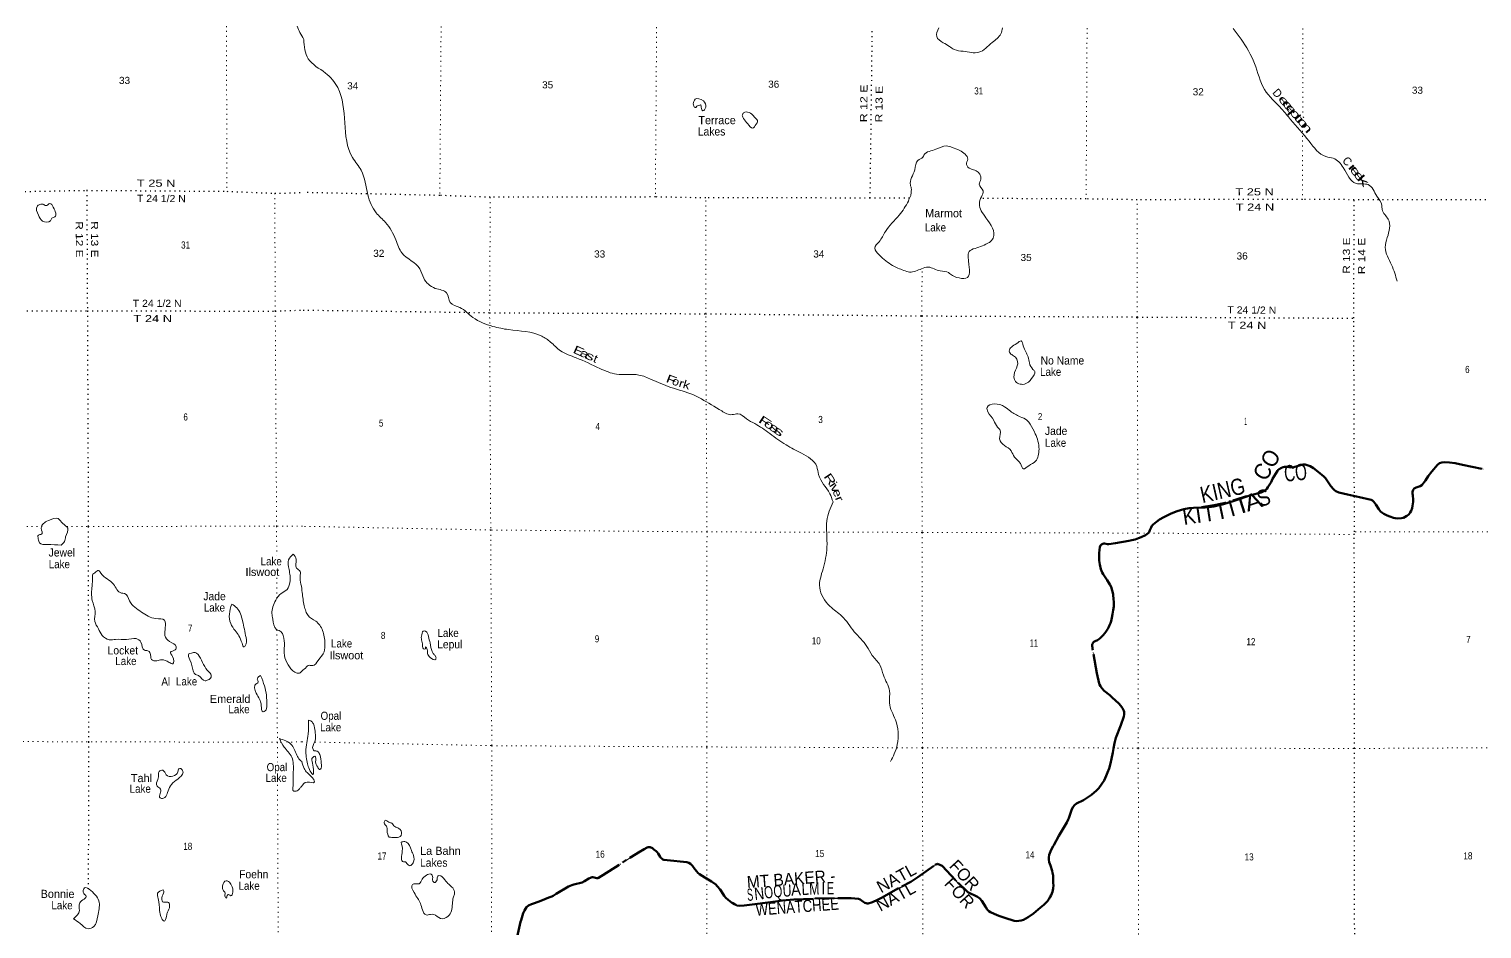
# Model space of a CAD drawing. Header units: feet. Extents: x -248627 to 3, y 0 to 184934.
# Drawn here: x -68794 to -33037, y 23740 to 45886 of the extents above; entities that cross this region are included whole.
import ezdxf
from ezdxf.enums import TextEntityAlignment as Align

# ---------------------------------------------------------------- set-up
doc = ezdxf.new("R2010")
doc.units = ezdxf.units.FT
doc.header["$LTSCALE"] = 80
for name, pattern in [('DOT_DASHED', [7.7, 5, -1.2, 0.3, -1.2]), ('DOTTED', [1.5, 0.3, -1.2]), ('LONG_DASH_SHORT_DASH', [9.9, 6, -1.2, 1.5, -1.2])]:
    doc.linetypes.add(name, pattern=pattern)
for name, color, linetype, lineweight in [('11', 7, 'LONG_DASH_SHORT_DASH', 60), ('39', 7, 'Continuous', 13), ('41', 7, 'Continuous', 13), ('44', 7, 'DOT_DASHED', 13), ('6', 7, 'DOTTED', 25), ('7', 7, 'DOTTED', 13)]:
    doc.layers.add(name, color=color, linetype=linetype, lineweight=lineweight)
doc.layers.add('12', color=7, linetype='Continuous')

msp = doc.modelspace()

# ---------------------------------------------------------------- linework, layer by layer
at = {"layer": '11'}
for points in [[(-42456.17, 32809.06), (-42459.31, 32885.25), (-42457.6, 32982.47), (-42452.49, 33080.54), (-42445.25, 33129.99), (-42432.46, 33170.93), (-42403.49, 33203.34), (-42371.1, 33221.25), (-42344.68, 33224.66), (-42328.49, 33222.1), (-42254.34, 33208.45), (-42220.25, 33205.9), (-42057.47, 33229.77), (-41729.34, 33287.77), (-41650.93, 33305.67), (-41571.67, 33327.85), (-41488.15, 33354.28), (-41425.51, 33380.71), (-41320.68, 33433.59), (-41249.94, 33482.2), (-41229.49, 33506.93), (-41207.33, 33552.13), (-41180.06, 33620.35), (-41161.74, 33657.02), (-41129.35, 33691.98), (-41049.24, 33758.5), (-40972.55, 33812.23), (-40862.16, 33875.34), (-40699.83, 33955.5), (-40603.5, 33995.59), (-40535.32, 34022.03), (-40372.56, 34071.48), (-40243.85, 34094.52), (-40137.74, 34102.2), (-39850.52, 34113.29), (-39751.23, 34120.97), (-39637.03, 34138.88), (-39397.58, 34194.28), (-39132.49, 34272.77), (-38722.59, 34412.59), (-38472.82, 34479.99), (-38424.24, 34503.02), (-38389.3, 34521.78), (-38356.92, 34545.66), (-38333.97, 34569.51), (-38303.65, 34611.31), (-38228.65, 34738.38), (-38188.17, 34814.29), (-38072.26, 35012.13), (-38054.37, 35035.16), (-38027.95, 35056.48), (-37970.85, 35088.03), (-37929.09, 35103.38), (-37899.26, 35108.5), (-37843.01, 35108.5), (-37737.33, 35097.41), (-37667.86, 35105.09), (-37503.37, 35155.41), (-37436.9, 35169.05), (-37389.17, 35167.35), (-37341.87, 35155.4), (-37266.01, 35128.97), (-37180.36, 35076.95), (-37067.01, 34992.52), (-36926.47, 34873.75), (-36889.74, 34830.49), (-36820.71, 34732.42), (-36753.8, 34633.5), (-36691.59, 34561.01), (-36659.2, 34533.72), (-36631.93, 34513.25), (-36632.12, 34512.63)], [(-36632.12, 34512.63), (-36562.9, 34481.94), (-36348.12, 34433.33), (-36051.97, 34369.37), (-35767.31, 34299.44), (-35728.52, 34279.83), (-35696.98, 34255.1), (-35647.98, 34187.72), (-35578.09, 34070.89), (-35532.07, 34010.34), (-35503.09, 33986.46), (-35454.51, 33956.61), (-35370.99, 33914.82), (-35307.92, 33887.53), (-35216.72, 33860.24), (-35176.25, 33851.72), (-35126.82, 33844.9), (-35015.17, 33849.16), (-34971.7, 33861.1), (-34928.23, 33879.86), (-34887.33, 33902.89), (-34839.6, 33942.12), (-34800.83, 33988.17), (-34775.26, 34033.37), (-34754.8, 34094.77), (-34744.57, 34151.05), (-34729.65, 34253.4), (-34726.25, 34302.86), (-34742.01, 34414.58), (-34747.97, 34446.98), (-34748.82, 34497.3), (-34733.48, 34545.91), (-34702.8, 34580.02), (-34672.97, 34597.08), (-34655.07, 34603.05), (-34561.32, 34635.46), (-34514.45, 34661.89), (-34424.96, 34777.02), (-34356.78, 34884.47), (-34269.84, 35001.31), (-34130.06, 35165.05), (-34081.48, 35202.57), (-34025.23, 35223.04), (-33954.49, 35225.6), (-33834.32, 35219.63), (-33696.25, 35200.01), (-33512.58, 35164.19), (-32998.65, 35054.17)], [(-42122.89, 28085.37), (-42108.62, 28180), (-42082.02, 28316.01), (-42046.56, 28440.2), (-41926.4, 28758.56), (-41851.94, 28967.57), (-41842.44, 29014.46), (-41840.74, 29050.47), (-41843.79, 29079.01), (-41850.24, 29108.91), (-41881.82, 29169.38), (-41927.66, 29229.86), (-41976.55, 29284.22), (-42135.1, 29438.46), (-42192.82, 29489.42), (-42334.67, 29602.22), (-42395.18, 29666.77), (-42428.45, 29715.69), (-42447.46, 29755.1), (-42458.33, 29783.64), (-42513.33, 30031.65), (-42621.13, 30636.08), (-42625.37, 30669.01), (-42627.75, 30696.56), (-42627.74, 30722.01), (-42627.07, 30744.8), (-42624.01, 30758.71), (-42615.03, 30775.38), (-42603.3, 30787.92), (-42587, 30802.19), (-42552.37, 30821.21), (-42499.48, 30847.92), (-42477.92, 30860.32), (-42465.79, 30868.81), (-42442.36, 30890.55), (-42362.92, 30969.36), (-42319.46, 31017.6), (-42292.52, 31052.47), (-42276.22, 31078.97), (-42246.12, 31126.32), (-42220.54, 31176.15), (-42202.2, 31219.64), (-42182.51, 31267.89), (-42165.53, 31317.49), (-42143.11, 31400.4), (-42125.46, 31490.1), (-42109.5, 31584.54), (-42099.31, 31672.88), (-42096.25, 31754.43), (-42097.96, 31780.93), (-42102.7, 31867.23), (-42111.87, 31956.93), (-42115.27, 31978.67), (-42134.28, 32069.05), (-42163.82, 32160.11), (-42192.69, 32216.51), (-42217.14, 32256.6), (-42261.96, 32322.52), (-42361.44, 32472.69), (-42381.81, 32511.43), (-42402.87, 32552.88), (-42416.45, 32590.93), (-42443.27, 32708.49), (-42456.17, 32809.06)], [(-46496.56, 25316.8), (-46433.74, 25345.37), (-46323.42, 25290.17), (-45889.05, 24834.82), (-45856.55, 24804.26), (-45798.43, 24748.08), (-45689.59, 24647.55), (-45452.21, 24534.2), (-45393.11, 24487.87), (-45348.78, 24430.71), (-45250.78, 24275.97), (-45213.35, 24222.75), (-45169.02, 24179.38), (-45128.64, 24153.76), (-45040.97, 24108.42), (-44930.16, 24065.05), (-44732.17, 23993.1), (-44595.26, 23954.66), (-44546.99, 23943.82), (-44497.74, 23934.95), (-44437.16, 23938.88), (-44376.09, 23949.72), (-44318.96, 23968.45), (-44207.66, 24027.59), (-44077.64, 24123.21), (-43901.82, 24267.09), (-43818.1, 24337.08), (-43770.82, 24384.39), (-43731.42, 24424.8), (-43695.96, 24469.15), (-43661.49, 24526.31), (-43635.88, 24574.61), (-43608.79, 24655.42), (-43590.07, 24737.23), (-43585.65, 24819.03), (-43586.63, 24867.32), (-43592.54, 25052.62), (-43603.38, 25124.57), (-43615.69, 25173.85), (-43658.05, 25299.02), (-43686.12, 25386.74), (-43699.91, 25448.84), (-43697.94, 25499.1), (-43688.09, 25564.15), (-43635.88, 25685.38), (-43589.1, 25780.01), (-43577.28, 25798.73), (-43447.25, 26031.36), (-43250.73, 26363.48), (-43218.72, 26430.5), (-43206.9, 26466.97), (-43166.52, 26593.13), (-43130.07, 26690.7), (-43099.54, 26744.91), (-43063.58, 26786.32), (-43013.85, 26827.73), (-42841.95, 26910.5), (-42645.45, 27042.57), (-42523.31, 27143.11), (-42464.21, 27206.18), (-42388.85, 27308.7), (-42336.17, 27395.44), (-42284.93, 27505.82), (-42249.49, 27592.57), (-42215.48, 27685.21), (-42178.55, 27808.41), (-42152.44, 27924.71), (-42122.89, 28085.37)], [(-56784.21, 23546.6), (-56695.93, 23912.87), (-56683.71, 23955.01), (-56630.74, 24124.89), (-56599.5, 24195.56), (-56549.92, 24277.11), (-56503.06, 24313.8), (-56424.96, 24351.85), (-56357.05, 24377.67), (-56196.79, 24434.76), (-56000.85, 24510.86), (-55930.23, 24538.04), (-55893.55, 24558.43), (-55821.92, 24603.29), (-55520.04, 24786.07), (-55434.13, 24819.37), (-55387.27, 24831.6), (-55185.23, 24885.96), (-55126.83, 24915.18), (-55020.88, 24978.38), (-54979.82, 25000.14), (-54961.53, 25008.77), (-54950.66, 25012.17), (-54920.37, 25010.32), (-54822.24, 24988.58), (-54794.4, 24990.61), (-54776.74, 24996.73), (-54710.87, 25038.18), (-54673.52, 25063.32), (-53860.62, 25581.8), (-53796.1, 25623.25), (-53652.46, 25707.52), (-53583.19, 25742.85), (-53557.82, 25752.53), (-53546.96, 25755.08), (-53535.92, 25755.76), (-53525.06, 25755.08), (-53505.09, 25751.01), (-53487.53, 25743.86), (-53467.85, 25733.66), (-53453.93, 25724.83), (-53416.23, 25699), (-53358.51, 25658.23), (-53332.86, 25630.72), (-53311.13, 25599.8), (-53286, 25558.01), (-53261.72, 25517.57), (-53242.71, 25491.07), (-53221.99, 25469.66), (-53213.16, 25463.21), (-53195.51, 25452), (-53174.79, 25444.18), (-53085.66, 25431.27), (-52607.54, 25382.69), (-52556.61, 25367.74), (-52517.22, 25344.64), (-52468.66, 25297.07), (-52404.82, 25210.08), (-52358.64, 25150.28), (-52331.81, 25119.7), (-52295.81, 25088.44), (-52229.26, 25045.62), (-52165.42, 25006.89)], [(-52165.42, 25006.89), (-51998.67, 24908.35), (-51894.08, 24834.96), (-51855.7, 24795.54), (-51788.48, 24713.99), (-51712.07, 24595.07), (-51683.55, 24556.33), (-51641.79, 24507.4), (-51584.73, 24454.4), (-51507.3, 24391.88), (-51475.38, 24371.49), (-51435.99, 24347.03), (-51399.32, 24330.72), (-51371.48, 24319.84), (-51320.54, 24311.69), (-51197.27, 24319.84), (-50864.85, 24355.18), (-50422.02, 24417.03), (-50251.55, 24438.09), (-49974.8, 24461.2), (-49457.67, 24485.66), (-48886.48, 24499.26), (-48764.24, 24501.3), (-48664.74, 24499.94), (-48562.86, 24497.22), (-48382.21, 24484.99), (-48338.75, 24463.92), (-48272.87, 24418.39), (-48221.94, 24383.05), (-48193.41, 24370.82), (-48169.64, 24364.7), (-48143.16, 24368.1), (-48033.81, 24399.36), (-47914.63, 24455.77), (-47816.86, 24507.4), (-47317.02, 24784.67), (-47091.5, 24903.62), (-47022.22, 24947.11), (-46920.4, 25018.44), (-46496.56, 25316.8)]]:
    msp.add_lwpolyline(points, dxfattribs=at)
at = {"layer": '39'}
for points in [[(-62195.31, 45954.2), (-62126.22, 45802.45), (-62034.73, 45632.47)], [(-46402.95, 45916.22), (-46456.13, 45700.2), (-46296.04, 45549.71), (-46144.29, 45459.7), (-46024.89, 45383.64), (-45802.73, 45338.37), (-45417.22, 45314.11), (-45091.42, 45553.82), (-44876.51, 45770.77), (-44839.72, 45913.26)], [(-39163.44, 45902.27), (-38965.74, 45637.42), (-38632.08, 45035.91), (-38387.04, 44399.65), (-37967.17, 43919.63), (-37748.06, 43660.49), (-37291.61, 43124.17), (-36876.24, 42747.01), (-36696.47, 42705.55), (-36449.24, 42474.81), (-36132.7, 42087.06), (-35837.96, 42056.28), (-35620.76, 41772.93), (-35500.69, 41549.61), (-35492.13, 41442.73), (-35343.75, 41205.43), (-35365.91, 40753.41), (-35415.26, 40513.09), (-35259.93, 40080.14), (-35123.16, 39679.44)], [(-62034.73, 45632.48), (-61922.16, 45153.52), (-61500.86, 44802.62), (-61198.58, 44447.07), (-61025.13, 43578.45), (-60831.55, 42722.03), (-60622.3, 42410.4), (-60456.1, 41806.02), (-60250.28, 41363.24), (-60019.17, 41126.36), (-59769.02, 40695.9), (-59616.23, 40375.91), (-59174.55, 39982.75), (-59080.71, 39759.29), (-58797.06, 39504.52), (-58518.09, 39392.96), (-58426.22, 39157.39), (-58193.62, 39035.52), (-57873.69, 38791.02), (-57376.3, 38569.61), (-56992.55, 38488.85), (-56176.63, 38329.59), (-55958.03, 38181.41), (-55716.95, 37970.81), (-55326.71, 37795.26), (-54744.38, 37531.93), (-54336.15, 37392.78), (-53783.17, 37371.39), (-53480.01, 37263.99), (-53000.89, 37066.7), (-52441.13, 36883.94), (-52246.96, 36784.06), (-51747.22, 36488.02), (-51488.52, 36396.54), (-51349.39, 36419.44), (-51138.96, 36291.39), (-50932.61, 36175.43), (-50566.27, 35929.15), (-50163.46, 35652.8), (-49783.19, 35448.96), (-49408.41, 35124.04), (-49363.09, 34920.51), (-49086.54, 34451.86), (-49007.11, 34253.79)], [(-52195.5, 44118.85), (-52403.65, 44156.9), (-52433.68, 44104.3), (-52431.14, 43989.32), (-52386.58, 43953.23), (-52362.51, 43985.63), (-52314.17, 44004.03), (-52267.84, 44022.43), (-52247.24, 43929.73), (-52212.69, 43875.44), (-52138.42, 43960.54), (-52195.5, 44118.85)], [(-51242.5, 43761), (-51207.59, 43824.06), (-51074.46, 43834.82), (-50942.79, 43720.5), (-50863.56, 43603.89), (-50897.6, 43547.23), (-50987.94, 43445.9), (-51107.5, 43556.25), (-51206.94, 43680.83), (-51241.41, 43758.82)], [(-47094.09, 41789.23), (-47082.48, 41896.21), (-47082.82, 41972.87), (-47103.33, 42045.4), (-46998.12, 42425.21), (-46916.43, 42653.59), (-46797.76, 42736.91), (-46771.75, 42785.46), (-46473.76, 42926.17), (-46219.89, 43010.18), (-46074.45, 42974.6), (-45890.48, 42896.86), (-45693.77, 42682), (-45721.43, 42552.74), (-45618.02, 42442.31), (-45482.62, 42398.62), (-45366.67, 42191.41), (-45410.49, 42066.11), (-45312.91, 41907.23), (-45354.6, 41757.73), (-45406.27, 41583.97), (-45243.28, 41239.82), (-45067.48, 40742.41), (-45159.81, 40635.02), (-45210.14, 40610.56), (-45375.24, 40531.04), (-45675.19, 40376.19), (-45678.66, 40253.11), (-45663.71, 40071.62), (-45648.98, 39938.54), (-45698.68, 39774.88), (-45904.43, 39759.71), (-46116.72, 39851.44), (-46163.32, 39893.56), (-46369.31, 39932.86), (-46664.34, 40026.18), (-46829.62, 39987.01), (-47121.84, 39906.85), (-47267.3, 39946.46), (-47542.28, 40068.12), (-47872.37, 40328.7), (-47980.08, 40497.62), (-47875.85, 40649.46), (-47719.61, 40902.43), (-47380.45, 41307.63), (-47154.01, 41653.76), (-47094.09, 41789.23)], [(-68527.81, 41568.91), (-68596.51, 41522.66), (-68564.69, 41306.81), (-68462.1, 41159.38), (-68266.36, 41169.09), (-68229.91, 41231.54), (-68161.24, 41263.67), (-68197.05, 41499.7), (-68281.6, 41592.63), (-68382.59, 41540.39), (-68445.07, 41574.8), (-68527.81, 41568.91)], [(-44332.72, 37139.02), (-44197.79, 37198.21), (-44121.52, 37285.35), (-44041.6, 37461.27), (-44088.24, 37511.47), (-44175.72, 37668.38), (-44208.69, 37817.5), (-44326.95, 38087.23), (-44377.96, 38210.03), (-44486.64, 38148.96), (-44669.39, 37958.39), (-44648.97, 37906.04), (-44563.96, 37847.97), (-44462.16, 37648.77), (-44539.89, 37436.54), (-44516.67, 37212.73), (-44399.35, 37148.77), (-44332.72, 37139.02)], [(-44403.73, 36339.76), (-44640.46, 36479.78), (-44784.22, 36590), (-45036.77, 36659.33), (-45217.98, 36573.68), (-45197.3, 36464.84), (-45051.07, 36255.78), (-44959.52, 36090.81), (-44890.54, 36010.47), (-44909.77, 35802.58), (-44789.98, 35639.77), (-44625.93, 35505.44), (-44544.52, 35352.53), (-44396.49, 35191.89), (-44321.25, 35065.18), (-44192.43, 35136.44), (-44023.47, 35252.29), (-43938.05, 35547.27), (-44030.58, 35928.09), (-44154.72, 36159.46), (-44235.9, 36261.94), (-44403.73, 36339.76)], [(-49007.11, 34253.79), (-49158.15, 33783.74), (-49162.81, 33479.08), (-49157.2, 33132.12), (-49253.66, 32603.07), (-49336.29, 32138.64), (-49084, 31681.97), (-48790.31, 31439.36), (-48483.88, 31055.59), (-48175.52, 30694.02), (-48041.33, 30470.77), (-47854.64, 30239.72), (-47768.74, 29987.98), (-47615.63, 29597.38), (-47618.32, 29302.83), (-47473.15, 28885.96), (-47426.01, 28280.98), (-47499.61, 28048.6), (-47589.55, 27860.52)], [(-68005.01, 33186.37), (-68354.05, 33199.15), (-68533.53, 33239.83), (-68565.61, 33338.71), (-68563.39, 33433.49), (-68488.69, 33451.5), (-68492.4, 33602.76), (-68318.48, 33789.98), (-68078.27, 33839.93), (-67963.52, 33718.7), (-67842.7, 33605.53), (-67893.6, 33391.86), (-67924.11, 33276.96), (-68005.01, 33186.37)], [(-62291.35, 32965.51), (-62406.65, 32826.58), (-62395.06, 32586.57), (-62375.56, 32269.91), (-62444.54, 32094.59), (-62585.99, 31996.04), (-62723.55, 31828.92), (-62817.06, 31504.41), (-62795.16, 31365.21), (-62700.87, 31112.94), (-62586, 31048.18), (-62541.8, 30959.36), (-62510.06, 30707.2), (-62510.56, 30473.26), (-62420.26, 30241.16), (-62251.17, 30057.31), (-62140.24, 30034.91), (-62074.74, 30090.09)], [(-62291.35, 32965.51), (-62221.01, 32834.29), (-62211.38, 32620.5), (-62122.78, 32537.64), (-62123.03, 32418.65), (-62101.25, 32225), (-62070.31, 32017.19)], [(-67177.2, 32503.1), (-67082.24, 32561.4), (-67027.9, 32498.78), (-66717.76, 32223.9), (-66518.47, 32005.71), (-66447.87, 31997.5), (-66323.16, 31817.77), (-66023.12, 31538.88), (-65670.37, 31376.85), (-65462.63, 31336.11), (-65440.82, 31156.58), (-65449.3, 30965.01), (-65334.62, 30813.53), (-65173.48, 30682.13), (-65197.85, 30607.56), (-65312.98, 30553.33), (-65260.76, 30442.31), (-65257.1, 30264.83), (-65347.82, 30299.29), (-65531.29, 30366.2), (-65650.4, 30338.2), (-65777.44, 30370.71), (-65815.44, 30528.09), (-65871.81, 30586.69), (-65956.53, 30598.95), (-66040.85, 30794.74), (-66159.71, 30883.71), (-66395.82, 30864), (-66664.17, 30866.54), (-66819.55, 30858.77), (-66994.87, 30961.97), (-67087.32, 31129.53), (-67175.72, 31309.2), (-67169.14, 31553.21), (-67239.19, 31821.57), (-67244.48, 32178.54), (-67233.92, 32396.33), (-67221.65, 32472.94), (-67177.2, 32503.1)], [(-62074.74, 30090.09), (-61966.95, 30188.14), (-61928.77, 30222.63), (-61813.75, 30221.19), (-61679.13, 30346.96), (-61532.81, 30561.55), (-61513.56, 30765.4), (-61569.5, 31085.89), (-61740.05, 31317.02), (-61928.32, 31451.23), (-61981.28, 31559.9), (-62022.23, 31690.83), (-62049.2, 31852.08), (-62071.24, 32023.44)], [(-63805.24, 31736.24), (-63864.28, 31488.29), (-63830.48, 31258.32), (-63721.9, 31080.64), (-63553.07, 30771.75), (-63502.83, 30680.9), (-63472.5, 30707.06), (-63453.91, 30908.7), (-63539.79, 31320.27), (-63682.35, 31645.25), (-63805.24, 31736.24)], [(-58920.74, 30778.59), (-58963.84, 30937.75), (-59035.05, 31068.51), (-59091.57, 31072.26), (-59119.56, 31015.63), (-59139.12, 30880.37), (-59112.33, 30757.44), (-59083.53, 30636.54), (-59041.15, 30634.74), (-59039.36, 30685.18), (-59013, 30657.07), (-58984.13, 30520.04), (-58925.15, 30419.47), (-58785.73, 30377.81), (-58788.08, 30450.43), (-58840.8, 30506.64), (-58875.37, 30564.97), (-58920.74, 30778.59)], [(-64430.72, 29853.83), (-64341.86, 29891.97), (-64309.37, 29988.71), (-64369.73, 30069.5), (-64498.48, 30249.24), (-64746.03, 30540.13), (-64798.53, 30524.1), (-64861.11, 30508.09), (-64835.19, 30362.83), (-64755.07, 30090.42), (-64714.87, 30015.72), (-64620.13, 29973.18), (-64458.98, 29847.83), (-64430.72, 29853.83)], [(-63094.75, 29974.25), (-63000.46, 29719.96), (-62940.95, 29243.9), (-62983.61, 29106.84), (-63036.12, 29084.76), (-63078.17, 29236.1), (-63202.6, 29544.9), (-63208.17, 29772.8), (-63163.73, 29794.9), (-63153.56, 29831.18), (-63173.66, 29869.53), (-63153.33, 29940.08), (-63094.75, 29974.25)], [(-61914.59, 28881.12), (-61927.13, 28534.06), (-61979.65, 28104.09), (-61931.72, 27769.44), (-61872.53, 27622.47), (-61799.53, 27544.16), (-61791.73, 27602.71), (-61820.98, 27822.46), (-61813.54, 27961.7), (-61761.2, 27988.19), (-61740.4, 27851.11), (-61689.36, 27720.24), (-61636.62, 27659.98), (-61606.52, 27696.45), (-61601, 27813.49), (-61640.32, 28029.15), (-61701.25, 28115.59), (-61773.94, 28127.32), (-61804.35, 28157.43), (-61760.85, 28353.34), (-61751.73, 28567.23), (-61778.73, 28734.54), (-61821.52, 28827.12), (-61912.36, 28881.31)], [(-62633.99, 28426.52), (-62347.77, 28288.83), (-62207.1, 28020.33), (-62126.66, 27899.17), (-62080.99, 27860.8)], [(-62633.99, 28426.52), (-62517.41, 28216.56), (-62328.28, 27968.13), (-62290.71, 27609.08), (-62299.63, 27211.8), (-62289.7, 27137.16), (-62217.07, 27132.99), (-62140.29, 27187.29), (-62088.39, 27242.25)], [(-65060.85, 27689.09), (-65006.52, 27618.4), (-65032.95, 27523.66), (-65136.06, 27429.08), (-65287.67, 27296.27), (-65372.76, 27135.09), (-65429.54, 27002.1), (-65482.1, 26955.82), (-65570.86, 26966.07), (-65564.58, 27070.93), (-65556.26, 27183.85), (-65640.85, 27256.62), (-65626.37, 27421.96), (-65606.07, 27482.42), (-65595.7, 27613.49), (-65498.78, 27643.55), (-65416.29, 27536.51), (-65252.94, 27497.87), (-65131.63, 27610.57), (-65107.27, 27683.13), (-65060.85, 27689.09)], [(-62088.39, 27242.25), (-61952.02, 27353.75), (-61772.45, 27356.68), (-61788.86, 27415.1), (-61951.07, 27587.77), (-62020.13, 27688.29), (-62080.99, 27860.8)], [(-59935.3, 25996.09), (-59983.25, 26159.37), (-59995.84, 26266.23), (-60052.72, 26348.65), (-60026.78, 26413.34), (-59941.82, 26367.37), (-59867.05, 26341.52), (-59794.02, 26257.16), (-59692.94, 26215.31), (-59627.72, 26072.41), (-59661.74, 26011.71), (-59794.82, 25990.86), (-59935.3, 25996.09)], [(-59638.92, 25874.65), (-59607.65, 25654.91), (-59580.23, 25392.78), (-59531.78, 25388.99), (-59493.28, 25352.88), (-59424.42, 25296.74), (-59342.02, 25369.78), (-59332.73, 25545.35), (-59383.77, 25674.2), (-59503.73, 25875.33), (-59548.19, 25889.23), (-59638.92, 25874.65)], [(-58364.59, 24749.36), (-58559.2, 24946.07), (-58704.97, 25052.26), (-58735.17, 25037.98), (-58752.9, 24945.09), (-58823.26, 24886.23), (-58853.67, 24918.35), (-58862.27, 25033.3), (-58896.83, 25089.61), (-59015.75, 25060.76), (-59122.24, 24961.37), (-59190.35, 24854.1), (-59269.04, 24851.68), (-59359.75, 24833.06), (-59316.47, 24633.56), (-59163.93, 24368.04), (-59110.73, 24206.91), (-59021.39, 24084.31), (-58910.47, 24098.99), (-58833.79, 24097.36), (-58669.89, 23997.33), (-58484.48, 24046.69), (-58400.37, 24186.32), (-58349.46, 24527.52), (-58323.66, 24622.47), (-58364.59, 24749.36)], [(-67697.83, 23989.49), (-67556.16, 24192.9), (-67547.69, 24380.44), (-67387.93, 24549.53), (-67448.33, 24610.15), (-67427.85, 24749.27), (-67274.64, 24686.45), (-67067.45, 24393.62), (-67104.48, 24060.93), (-67201.89, 23798.95), (-67339.21, 23744.76), (-67534.65, 23872.2), (-67697.83, 23989.49)], [(-65495, 24699.12), (-65630.35, 24622.75), (-65618.53, 24487.61), (-65580.82, 24197.12), (-65528.79, 23997.37), (-65470.42, 23930.7), (-65411.63, 24057.64), (-65385.2, 24152.38), (-65334.43, 24303.53), (-65364.51, 24390.31), (-65390.72, 24400.44), (-65505.71, 24408.73), (-65527.79, 24463.23), (-65487.1, 24620.46), (-65480.93, 24672.88), (-65495, 24699.12)], [(-63814.01, 24810.81), (-63886.44, 24911.78), (-63944.92, 24926.02), (-64029.92, 24805.18), (-64010.01, 24682.12), (-63971.74, 24647.76), (-63973.97, 24552.98), (-63937.76, 24500.47), (-63905.3, 24581.08), (-63883.1, 24585.07), (-63828.69, 24554.71), (-63780.07, 24643.35), (-63785.9, 24750.25), (-63814.01, 24810.81)]]:
    msp.add_spline(points, degree=3, dxfattribs=at)
at = {"layer": '44'}
for points in [[(-42456.17, 32809.06), (-42459.31, 32885.25), (-42457.6, 32982.47), (-42452.49, 33080.54), (-42445.25, 33129.99), (-42432.46, 33170.93), (-42403.49, 33203.34), (-42371.1, 33221.25), (-42344.68, 33224.66), (-42328.49, 33222.1), (-42254.34, 33208.45), (-42220.25, 33205.9), (-42057.47, 33229.77), (-41729.34, 33287.77), (-41650.93, 33305.67), (-41571.67, 33327.85), (-41488.15, 33354.28), (-41425.51, 33380.71), (-41320.68, 33433.59), (-41249.94, 33482.2), (-41229.49, 33506.93), (-41207.33, 33552.13), (-41180.06, 33620.35), (-41161.74, 33657.02), (-41129.35, 33691.98), (-41049.24, 33758.5), (-40972.55, 33812.23), (-40862.16, 33875.34), (-40699.83, 33955.5), (-40603.5, 33995.59), (-40535.32, 34022.03), (-40372.56, 34071.48), (-40243.85, 34094.52), (-40137.74, 34102.2), (-39850.52, 34113.29), (-39751.23, 34120.97), (-39637.03, 34138.88), (-39397.58, 34194.28), (-39132.49, 34272.77), (-38722.59, 34412.59), (-38472.82, 34479.99), (-38424.24, 34503.02), (-38389.3, 34521.78), (-38356.92, 34545.66), (-38333.97, 34569.51), (-38303.65, 34611.31), (-38228.65, 34738.38), (-38188.17, 34814.29), (-38072.26, 35012.13), (-38054.37, 35035.16), (-38027.95, 35056.48), (-37970.85, 35088.03), (-37929.09, 35103.38), (-37899.26, 35108.5), (-37843.01, 35108.5), (-37737.33, 35097.41), (-37667.86, 35105.09), (-37503.37, 35155.41), (-37436.9, 35169.05), (-37389.17, 35167.35), (-37341.87, 35155.4), (-37266.01, 35128.97), (-37180.36, 35076.95), (-37067.01, 34992.52), (-36926.47, 34873.75), (-36889.74, 34830.49), (-36820.71, 34732.42), (-36753.8, 34633.5), (-36691.59, 34561.01), (-36659.2, 34533.72), (-36631.93, 34513.25), (-36632.12, 34512.63)], [(-36632.12, 34512.63), (-36562.9, 34481.94), (-36348.12, 34433.33), (-36051.97, 34369.37), (-35767.31, 34299.44), (-35728.52, 34279.83), (-35696.98, 34255.1), (-35647.98, 34187.72), (-35578.09, 34070.89), (-35532.07, 34010.34), (-35503.09, 33986.46), (-35454.51, 33956.61), (-35370.99, 33914.82), (-35307.92, 33887.53), (-35216.72, 33860.24), (-35176.25, 33851.72), (-35126.82, 33844.9), (-35015.17, 33849.16), (-34971.7, 33861.1), (-34928.23, 33879.86), (-34887.33, 33902.89), (-34839.6, 33942.12), (-34800.83, 33988.17), (-34775.26, 34033.37), (-34754.8, 34094.77), (-34744.57, 34151.05), (-34729.65, 34253.4), (-34726.25, 34302.86), (-34742.01, 34414.58), (-34747.97, 34446.98), (-34748.82, 34497.3), (-34733.48, 34545.91), (-34702.8, 34580.02), (-34672.97, 34597.08), (-34655.07, 34603.05), (-34561.32, 34635.46), (-34514.45, 34661.89), (-34424.96, 34777.02), (-34356.78, 34884.47), (-34269.84, 35001.31), (-34130.06, 35165.05), (-34081.48, 35202.57), (-34025.23, 35223.04), (-33954.49, 35225.6), (-33834.32, 35219.63), (-33696.25, 35200.01), (-33512.58, 35164.19), (-32998.65, 35054.17)], [(-42122.89, 28085.37), (-42108.62, 28180), (-42082.02, 28316.01), (-42046.56, 28440.2), (-41926.4, 28758.56), (-41851.94, 28967.57), (-41842.44, 29014.46), (-41840.74, 29050.47), (-41843.79, 29079.01), (-41850.24, 29108.91), (-41881.82, 29169.38), (-41927.66, 29229.86), (-41976.55, 29284.22), (-42135.1, 29438.46), (-42192.82, 29489.42), (-42334.67, 29602.22), (-42395.18, 29666.77), (-42428.45, 29715.69), (-42447.46, 29755.1), (-42458.33, 29783.64), (-42513.33, 30031.65), (-42621.13, 30636.08), (-42625.37, 30669.01), (-42627.75, 30696.56), (-42627.74, 30722.01), (-42627.07, 30744.8), (-42624.01, 30758.71), (-42615.03, 30775.38), (-42603.3, 30787.92), (-42587, 30802.19), (-42552.37, 30821.21), (-42499.48, 30847.92), (-42477.92, 30860.32), (-42465.79, 30868.81), (-42442.36, 30890.55), (-42362.92, 30969.36), (-42319.46, 31017.6), (-42292.52, 31052.47), (-42276.22, 31078.97), (-42246.12, 31126.32), (-42220.54, 31176.15), (-42202.2, 31219.64), (-42182.51, 31267.89), (-42165.53, 31317.49), (-42143.11, 31400.4), (-42125.46, 31490.1), (-42109.5, 31584.54), (-42099.31, 31672.88), (-42096.25, 31754.43), (-42097.96, 31780.93), (-42102.7, 31867.23), (-42111.87, 31956.93), (-42115.27, 31978.67), (-42134.28, 32069.05), (-42163.82, 32160.11), (-42192.69, 32216.51), (-42217.14, 32256.6), (-42261.96, 32322.52), (-42361.44, 32472.69), (-42381.81, 32511.43), (-42402.87, 32552.88), (-42416.45, 32590.93), (-42443.27, 32708.49), (-42456.17, 32809.06)], [(-46496.56, 25316.8), (-46433.74, 25345.37), (-46323.42, 25290.17), (-45889.05, 24834.82), (-45856.55, 24804.26), (-45798.43, 24748.08), (-45689.59, 24647.55), (-45452.21, 24534.2), (-45393.11, 24487.87), (-45348.78, 24430.71), (-45250.78, 24275.97), (-45213.35, 24222.75), (-45169.02, 24179.38), (-45128.64, 24153.76), (-45040.97, 24108.42), (-44930.16, 24065.05), (-44732.17, 23993.1), (-44595.26, 23954.66), (-44546.99, 23943.82), (-44497.74, 23934.95), (-44437.16, 23938.88), (-44376.09, 23949.72), (-44318.96, 23968.45), (-44207.66, 24027.59), (-44077.64, 24123.21), (-43901.82, 24267.09), (-43818.1, 24337.08), (-43770.82, 24384.39), (-43731.42, 24424.8), (-43695.96, 24469.15), (-43661.49, 24526.31), (-43635.88, 24574.61), (-43608.79, 24655.42), (-43590.07, 24737.23), (-43585.65, 24819.03), (-43586.63, 24867.32), (-43592.54, 25052.62), (-43603.38, 25124.57), (-43615.69, 25173.85), (-43658.05, 25299.02), (-43686.12, 25386.74), (-43699.91, 25448.84), (-43697.94, 25499.1), (-43688.09, 25564.15), (-43635.88, 25685.38), (-43589.1, 25780.01), (-43577.28, 25798.73), (-43447.25, 26031.36), (-43250.73, 26363.48), (-43218.72, 26430.5), (-43206.9, 26466.97), (-43166.52, 26593.13), (-43130.07, 26690.7), (-43099.54, 26744.91), (-43063.58, 26786.32), (-43013.85, 26827.73), (-42841.95, 26910.5), (-42645.45, 27042.57), (-42523.31, 27143.11), (-42464.21, 27206.18), (-42388.85, 27308.7), (-42336.17, 27395.44), (-42284.93, 27505.82), (-42249.49, 27592.57), (-42215.48, 27685.21), (-42178.55, 27808.41), (-42152.44, 27924.71), (-42122.89, 28085.37)], [(-56784.21, 23546.6), (-56695.93, 23912.87), (-56683.71, 23955.01), (-56630.74, 24124.89), (-56599.5, 24195.56), (-56549.92, 24277.11), (-56503.06, 24313.8), (-56424.96, 24351.85), (-56357.05, 24377.67), (-56196.79, 24434.76), (-56000.85, 24510.86), (-55930.23, 24538.04), (-55893.55, 24558.43), (-55821.92, 24603.29), (-55520.04, 24786.07), (-55434.13, 24819.37), (-55387.27, 24831.6), (-55185.23, 24885.96), (-55126.83, 24915.18), (-55020.88, 24978.38), (-54979.82, 25000.14), (-54961.53, 25008.77), (-54950.66, 25012.17), (-54920.37, 25010.32), (-54822.24, 24988.58), (-54794.4, 24990.61), (-54776.74, 24996.73), (-54710.87, 25038.18), (-54673.52, 25063.32), (-53860.62, 25581.8), (-53796.1, 25623.25), (-53652.46, 25707.52), (-53583.19, 25742.85), (-53557.82, 25752.53), (-53546.96, 25755.08), (-53535.92, 25755.76), (-53525.06, 25755.08), (-53505.09, 25751.01), (-53487.53, 25743.86), (-53467.85, 25733.66), (-53453.93, 25724.83), (-53416.23, 25699), (-53358.51, 25658.23), (-53332.86, 25630.72), (-53311.13, 25599.8), (-53286, 25558.01), (-53261.72, 25517.57), (-53242.71, 25491.07), (-53221.99, 25469.66), (-53213.16, 25463.21), (-53195.51, 25452), (-53174.79, 25444.18), (-53085.66, 25431.27), (-52607.54, 25382.69), (-52556.61, 25367.74), (-52517.22, 25344.64), (-52468.66, 25297.07), (-52404.82, 25210.08), (-52358.64, 25150.28), (-52331.81, 25119.7), (-52295.81, 25088.44), (-52229.26, 25045.62), (-52165.42, 25006.89)], [(-52165.42, 25006.89), (-51998.67, 24908.35), (-51894.08, 24834.96), (-51855.7, 24795.54), (-51788.48, 24713.99), (-51712.07, 24595.07), (-51683.55, 24556.33), (-51641.79, 24507.4), (-51584.73, 24454.4), (-51507.3, 24391.88), (-51475.38, 24371.49), (-51435.99, 24347.03), (-51399.32, 24330.72), (-51371.48, 24319.84), (-51320.54, 24311.69), (-51197.27, 24319.84), (-50864.85, 24355.18), (-50422.02, 24417.03), (-50251.55, 24438.09), (-49974.8, 24461.2), (-49457.67, 24485.66), (-48886.48, 24499.26), (-48764.24, 24501.3), (-48664.74, 24499.94), (-48562.86, 24497.22), (-48382.21, 24484.99), (-48338.75, 24463.92), (-48272.87, 24418.39), (-48221.94, 24383.05), (-48193.41, 24370.82), (-48169.64, 24364.7), (-48143.16, 24368.1), (-48033.81, 24399.36), (-47914.63, 24455.77), (-47816.86, 24507.4), (-47317.02, 24784.67), (-47091.5, 24903.62), (-47022.22, 24947.11), (-46920.4, 25018.44), (-46496.56, 25316.8)]]:
    msp.add_lwpolyline(points, dxfattribs=at)
at = {"layer": '6'}
msp.add_line((-48092.63, 41727.67), (-48039.88, 45919.62), dxfattribs=at)
for points in [[(-88954.77, 41944.65), (-88905.81, 41943.32), (-85183.13, 41950.2), (-83607.33, 41937.05), (-79878.64, 41925.76), (-77943.69, 41913.93), (-74562.02, 41913.4), (-72687.62, 41893.63), (-69253.51, 41880.9), (-67376.97, 41917.58), (-63922.71, 41892.71), (-62746.5, 41844.04), (-62042.88, 41862.36)], [(-67373.07, 41917.58), (-67359.11, 38948.92), (-67336.18, 33640.85), (-67333.39, 28346.93), (-67335.67, 24734.56)], [(-47123.21, 41723.4), (-48092.63, 41727.67), (-52138.34, 41729.29), (-53379.4, 41753.24), (-57443.23, 41744.68), (-58684.39, 41790.82), (-62042.88, 41862.36)], [(-31021.64, 41672.93), (-31112.55, 41678.84), (-32101.28, 41679.87), (-36181.31, 41685.35), (-37454.59, 41695.01), (-41520.43, 41684.42), (-42779.63, 41704.25), (-45367.84, 41715.65)], [(-36313.17, 29.18), (-36261.59, 1740.2), (-36260.86, 2022.64), (-36160.42, 6992.03), (-36162.23, 12259.48), (-36166.45, 12301.83), (-36162.36, 17601.59), (-36164.61, 17652.01), (-36166.09, 22848.86), (-36165.11, 22863.36), (-36168.31, 22893.23), (-36176.27, 28180.82), (-36178.08, 33448.27), (-36174.34, 33514.87), (-36190.22, 38770.14), (-36181.31, 41685.35)], [(-77041.4, 38979.75), (-72687.84, 38961.3), (-67359.11, 38948.92), (-62736.56, 38945.98), (-62050.84, 38970.74)], [(-62050.84, 38970.74), (-57458.54, 38906.1), (-52141.49, 38878.67), (-46824.33, 38827.03), (-41521.41, 38799.52), (-36190.22, 38770.14)]]:
    msp.add_lwpolyline(points, dxfattribs=at)
at = {"layer": '7'}
for p, q in [((-63936.27, 45959.1), (-63922.71, 41892.71)), ((-58653.2, 45944.73), (-58684.39, 41790.82)), ((-53349.38, 45931.57), (-53379.4, 41753.24)), ((-42755.35, 45908.98), (-42779.63, 41704.25)), ((-37443.59, 45899.53), (-37449.03, 43820.75)), ((-37450.18, 43380.85), (-37454.59, 41695.01)), ((-62696.99, 32382.62), (-62695.18, 31873.34)), ((-62080.07, 28344.67), (-62450.94, 28338.01)), ((-62080.07, 28344.67), (-61950.52, 28342.05))]:
    msp.add_line(p, q, dxfattribs=at)
for points in [[(-62746.5, 41844.04), (-62734.54, 38947.99), (-62701.49, 33652), (-62698.93, 32931.69)], [(-57443.23, 41744.68), (-57458.54, 38906.1), (-57432.15, 33558.08), (-57405.95, 28250.41), (-57410.03, 22946.61), (-57391.86, 17632.84), (-57424.22, 12334.96), (-57464.45, 6994.66), (-57468.17, 2056.02), (-57411.84, 72.95)], [(-52129.94, 60.15), (-52153.2, 2040.68), (-52123.28, 6987.53), (-52082.95, 12307.64), (-52096.97, 17597.23), (-52111.04, 22898.91), (-52117.13, 28218.79), (-52108.96, 33510.5), (-52141.49, 38878.67), (-52138.34, 41729.29)], [(-41503.91, 13490.61), (-41485.22, 17576.54), (-41487.2, 22880.3), (-41495.26, 28192.11), (-41503.23, 33481.72), (-41521.41, 38799.52), (-41520.43, 41684.42)], [(-46815.2, 39922.53), (-46824.33, 38827.03), (-46816.19, 33499.09), (-46808.18, 28197.37), (-46792.09, 22895.7), (-46784.02, 17583.89), (-46787.42, 16480.79)], [(-76035.01, 33670.41), (-72691.12, 33661.34), (-68463.36, 33645.16)], [(-67865.4, 33642.87), (-67336.18, 33640.85), (-62687.36, 33656.01), (-62065.48, 33648.56)], [(-36178.08, 33448.27), (-41503.23, 33481.72), (-46816.19, 33499.09), (-52108.96, 33510.5), (-57432.15, 33558.08), (-62065.48, 33648.56)], [(-31032.87, 33513.76), (-31091.48, 33514.49), (-36174.34, 33514.87)], [(-62692.44, 31104.06), (-62682.61, 28333.85), (-62680.52, 27841.39)], [(-62586.04, 28335.58), (-62682.61, 28333.85), (-67361.64, 28346.98), (-69747.61, 28351.62)], [(-61761.16, 28338.23), (-57409.98, 28250.38), (-52117.13, 28218.79), (-46808.18, 28197.37), (-41495.26, 28192.11), (-36176.27, 28180.82), (-32842.51, 28199.1)], [(-62678.15, 27283.36), (-62659.8, 22965.27), (-62657.05, 17653.2), (-62664.35, 12359.3), (-62683.85, 7023.08), (-62702.56, 2055.91), (-62767.71, 87.19)]]:
    msp.add_lwpolyline(points, dxfattribs=at)

# ---------------------------------------------------------------- texts
at = {"layer": '12'}
for s, rotation, width, p in [('CO', 59.512, 0.95, (-38356.44, 34734.17)), ('CO', 5.752, 0.7, (-37885.63, 34743.52)), ('KING', 12.845, 0.85, (-39918.1, 34217.97))]:
    msp.add_text(s, height=400, rotation=rotation, dxfattribs=dict(at, width=width)).set_placement(p)
for s, rotation, width, p in [('T', 17.461, 1.2, (-38883.97, 33981.74)), ('A', 18.792, 1.2, (-38604.94, 34072.89)), ('S', 19.939, 0.85, (-38341.96, 34167.09)), ('K', 8.8, 0.9, (-40213.92, 33706.51)), ('T', 11.837, 1.05, (-39412.45, 33832.63))]:
    msp.add_text(s, height=400, rotation=rotation, dxfattribs=dict(at, width=width)).set_placement(p, align=Align.CENTER)
for s, rotation, p in [('I', 8.166, (-39984.64, 33735.76)), ('T', 8.849, (-39731.17, 33773.46)), ('I', 15.855, (-39142.47, 33901.42))]:
    msp.add_text(s, height=400, rotation=rotation, dxfattribs=at).set_placement(p, align=Align.CENTER)
at = {"layer": '41'}
for s, rotation, p in [('D', 311.746, (-38143.37, 44240.68)), ('C', 314.327, (-36422.86, 42561.9))]:
    msp.add_text(s, height=200, rotation=rotation, dxfattribs=at).set_placement(p, align=Align.CENTER)
for s, rotation, width, p in [('e', 311.332, 1.9, (-37979.34, 44054.6)), ('c', 311.332, 2.1, (-37890.42, 43953.49)), ('e', 310.212, 1.85, (-37804.03, 43850.57)), ('p', 310.219, 1.95, (-37713.51, 43743.53)), ('t', 310.219, 1.8, (-37635.22, 43650.94)), ('i', 310.345, 1.7, (-37580.4, 43586.69)), ('o', 310.345, 1.85, (-37513.39, 43513.56)), ('n', 310.345, 1.95, (-37424.31, 43403.96)), ('r', 310.667, 2.05, (-36289.63, 42411.91)), ('e', 306.959, 1.7, (-36228.77, 42326.31)), ('e', 308.512, 1.75, (-36136.29, 42208.09)), ('k', 312.179, 2.15, (-36035.68, 42091.93)), ('E', 335.827, 1.5, (-55305.16, 37873.28)), ('a', 335.664, 1.4, (-55162.74, 37808.54)), ('s', 335.664, 1.55, (-55025.68, 37747.54)), ('t', 335.671, 1.2, (-54889.86, 37685.08)), ('F', 339.226, 1.55, (-53019.42, 37163.95)), ('o', 341.04, 1.15, (-52907.32, 37119.15)), ('r', 342.734, 1.25, (-52766.74, 37073.09)), ('k', 343.734, 1.25, (-52638.76, 37035.73)), ('F', 326.39, 1.9, (-50739.49, 36143.13)), ('o', 325.786, 1.6, (-50633.84, 36071.42)), ('s', 325.786, 1.9, (-50509.23, 35988.25)), ('s', 325.562, 1.9, (-50397.39, 35910.42)), ('R', 303.318, 1.55, (-49166.02, 34753.01)), ('i', 303.318, 1.4, (-49084.69, 34624.99)), ('v', 295.095, 1.45, (-49038.59, 34538.63)), ('e', 291.852, 1.25, (-48991.78, 34430.48)), ('r', 291.851, 1.4, (-48939.79, 34291))]:
    msp.add_text(s, height=200, rotation=rotation, dxfattribs=dict(at, width=width)).set_placement(p, align=Align.CENTER)
for s, p in [('Terrace', (-52322.05, 43544.17)), ('Marmot', (-46739.41, 41253.55)), ('Ilswoot', (-63467.24, 32426.17)), ('Ilswoot', (-61399.57, 30375.03)), ('Emerald', (-64342.85, 29301.37)), ('Tahl', (-66287.95, 27353.26)), ('La Bahn', (-59168.3, 25563.1)), ('Bonnie', (-68509.38, 24502.82))]:
    msp.add_text(s, height=200, dxfattribs=at).set_placement(p)
for s, width, p in [('Lakes', 0.95, (-52335.11, 43265.45)), ('Lake', 0.9, (-46748.11, 40905.16)), ('Lake', 0.9, (-43912.17, 37351.63)), ('No Name', 0.95, (-43899.12, 37630.34)), ('Jade', 0.95, (-43792.47, 35897.12)), ('Lake', 0.9, (-43790.29, 35605.36)), ('Jewel', 0.95, (-68311.43, 32905.56)), ('Lake', 0.9, (-63094.77, 32687.65)), ('Lake', 0.9, (-68309.25, 32617.91)), ('Jade', 0.95, (-64504.03, 31829.08)), ('Lake', 0.9, (-64493.14, 31550.17)), ('Lake', 0.9, (-58741.7, 30923.9)), ('Lake', 0.9, (-61362.29, 30667)), ('Lepul', 0.95, (-58750.41, 30645.19)), ('Locket', 0.95, (-66860.77, 30495.49)), ('Lake', 0.9, (-66671.29, 30233.99)), ('Al', 0.9, (-65536.47, 29728.46)), ('Lake', 0.9, (-65177.07, 29732.81)), ('Lake', 0.9, (-63887.62, 29048.58)), ('Opal', 0.9, (-61619.03, 28886.38)), ('Lake', 0.9, (-61632.06, 28603.1)), ('Lake', 0.9, (-62972.78, 27357.61)), ('Opal', 0.9, (-62946.68, 27623.47)), ('Lake', 0.9, (-66318.42, 27091.76)), ('Lakes', 0.95, (-59172.66, 25271.32)), ('Foehn', 0.95, (-63623.7, 24986.6)), ('Lake', 0.9, (-63639.26, 24703.45)), ('Lake', 0.9, (-68243.94, 24224.05))]:
    msp.add_text(s, height=200, dxfattribs=dict(at, width=width)).set_placement(p)
at = {"layer": '44'}
for s, rotation, p in [('FOR', 312.383, (-46167.1, 25274.74)), ('NATL', 28.904, (-47826.85, 24614.92)), ('NATL', 28.902, (-47842.6, 24160.13)), ('FOR', 312.268, (-46288.87, 24839.88))]:
    msp.add_text(s, height=300, rotation=rotation, dxfattribs=at).set_placement(p)
for s, width, p in [('MT BAKER -', 0.95, (-51116.91, 24741.92)), ('WENATCHEE', 0.8, (-50898.4, 24064.11))]:
    msp.add_text(s, height=300, rotation=4.253, dxfattribs=dict(at, width=width)).set_placement(p)
for s, rotation, width, p in [('S', 5.237, 0.55, (-51035.82, 24434.3)), ('N', 6.215, 0.85, (-50808.49, 24464.39)), ('O', 7.57, 0.7, (-50574.26, 24495.18)), ('Q', 4.908, 0.7, (-50353.85, 24520.93)), ('U', 3.694, 0.75, (-50129.69, 24536.83)), ('A', 3.555, 0.9, (-49913.2, 24563.9)), ('L', 2.555, 0.8, (-49686.35, 24577.69)), ('M', 1.794, 0.75, (-49464.38, 24584.62)), ('E', 0.118, 0.65, (-49070.51, 24592.56))]:
    msp.add_text(s, height=300, rotation=rotation, dxfattribs=dict(at, width=width)).set_placement(p, align=Align.CENTER)
msp.add_text('I', height=300, rotation=0.118, dxfattribs=at).set_placement((-49244.55, 24592.57), align=Align.CENTER)
at = {"layer": '6'}
for s, rotation, width, p in [('R 12 E', 89.279, 1.3, (-48169.19, 43590.74)), ('R 13 E', 89.279, 1.25, (-47794, 43590.38)), ('T 25 N', 359.587, 1.35, (-66140.59, 42008.68)), ('T 25 N', 0.149, 1.35, (-39106.65, 41790.71)), ('T 24 1/2 N', 359.587, 1.1, (-66138.75, 41633.28)), ('T 24 N', 0.149, 1.35, (-39096.98, 41415.73)), ('R 12 E', 270.269, 1.25, (-67644.49, 41155.62)), ('R 13 E', 270.269, 1.25, (-67269.49, 41156.97)), ('R 13 E', 89.825, 1.25, (-36286.88, 39862.6)), ('R 14 E', 89.825, 1.25, (-35911.83, 39852.67)), ('T 24 1/2 N', 359.964, 1.1, (-66241.34, 39048.29)), ('T 24 1/2 N', 359.684, 1.1, (-39301.76, 38887.29)), ('T 24 N', 359.964, 1.35, (-66224.14, 38673.25)), ('T 24 N', 359.684, 1.35, (-39290.96, 38511.89))]:
    msp.add_text(s, height=175, rotation=rotation, dxfattribs=dict(at, width=width)).set_placement(p)
at = {"layer": '7'}
for s, width, p in [('33', 1.05, (-66580.17, 44534.72)), ('34', 1.05, (-60964.76, 44400.47)), ('35', 1.05, (-56167.71, 44425.5)), ('36', 1.05, (-50604.82, 44442.24)), ('31', 0.85, (-45532.62, 44276.29)), ('32', 1.05, (-40155.73, 44254.37)), ('33', 1.05, (-34761.69, 44293.69)), ('31', 0.85, (-65052.15, 40483.62)), ('32', 1.05, (-60323.04, 40279.45)), ('33', 1.05, (-54887.7, 40263.23)), ('34', 1.05, (-49493.44, 40263.69)), ('35', 1.05, (-44392.53, 40176.8)), ('36', 1.05, (-39074.86, 40214.1)), ('6', 0.85, (-33452.2, 37422.47)), ('6', 0.85, (-64995.96, 36252.5)), ('5', 0.85, (-60183.45, 36101.82)), ('4', 0.85, (-54854.86, 36018.6)), ('3', 0.85, (-49370.48, 36190.45)), ('2', 0.85, (-43967.02, 36262.01)), ('1', 0.4, (-38888.69, 36144.48)), ('7', 0.85, (-64883.05, 31056.81)), ('8', 0.85, (-60134.84, 30875.35)), ('9', 0.85, (-54871.27, 30791.7)), ('10', 0.85, (-49531.05, 30744.87)), ('11', 0.65, (-44167.09, 30688.25)), ('12', 0.85, (-38833.2, 30722.25)), ('7', 0.85, (-33425.31, 30777.02)), ('18', 0.85, (-64998.55, 25686.35)), ('17', 0.85, (-60217.98, 25447.28)), ('16', 0.85, (-54848.77, 25492.89)), ('15', 0.85, (-49446.93, 25508.09)), ('14', 0.85, (-44270.74, 25479.2)), ('13', 0.85, (-38877.03, 25426.08)), ('18', 0.85, (-33493.37, 25452.31))]:
    msp.add_text(s, height=175, dxfattribs=dict(at, width=width)).set_placement(p)

doc.saveas('drawing.dxf')
